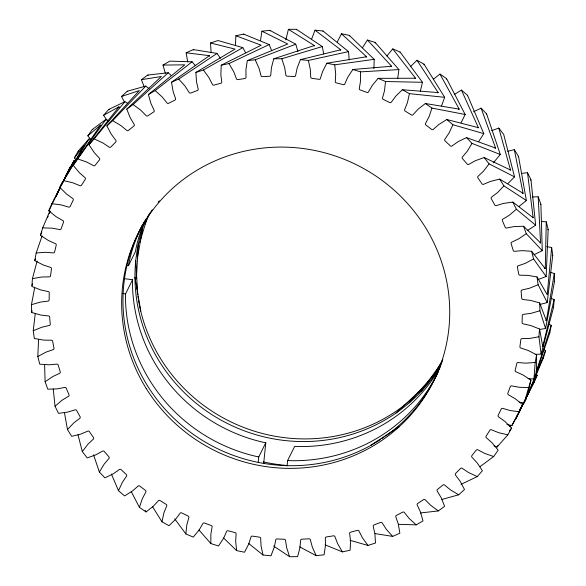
<?xml version="1.0" encoding="UTF-8"?>
<svg xmlns="http://www.w3.org/2000/svg" width="586" height="586" viewBox="0 0 586 586"><rect width="100%" height="100%" fill="white"/><g stroke="black" fill="none" stroke-linecap="round" stroke-linejoin="round"><path stroke-width="0.88" d="M535.934 371.231L536.395 371.59L536.6 354.801L528.125 350.457L521.005 348.099A1.297 1.253 26.4 0 1 519.914 346.641L520.822 339.682A1.297 1.253 26.4 0 1 522.236 338.598L529.685 338.437L538.944 336.774L539.53 328.988L530.66 325.523L523.342 323.897A1.297 1.253 26.4 0 1 522.111 322.556L522.265 315.524A1.297 1.253 26.4 0 1 523.554 314.301L530.923 313.371L539.926 310.77L539.677 302.933L530.513 300.391L523.086 299.519A1.297 1.253 26.4 0 1 521.716 298.303L521.115 291.279A1.297 1.253 26.4 0 1 522.265 289.924L529.473 288.246L538.124 284.73L537.04 276.944L527.678 275.339L520.222 275.23A1.297 1.253 26.4 0 1 518.735 274.16L517.394 267.209A1.297 1.253 26.4 0 1 518.383 265.744L525.356 263.334L533.56 258.939L531.656 251.284L522.199 250.647L514.794 251.299A1.297 1.253 26.4 0 1 513.204 250.383L511.131 243.593A1.297 1.253 26.4 0 1 511.959 242.025L518.61 238.905L526.272 233.682L523.569 226.24L514.127 226.577L506.846 227.991A1.297 1.253 26.4 0 1 505.176 227.236L502.392 220.673A1.297 1.253 26.4 0 1 503.044 219.025L509.315 215.238L516.354 209.239L512.875 202.097L503.55 203.393L496.481 205.547A1.297 1.253 26.4 0 1 494.745 204.968L491.288 198.705A1.297 1.253 26.4 0 1 491.757 196.999L497.565 192.574L503.909 185.872L499.697 179.104L490.585 181.36L483.809 184.224A1.297 1.253 26.4 0 1 482.022 183.828L477.927 177.939A1.297 1.253 26.4 0 1 478.213 176.181L483.501 171.178L489.076 163.846L484.175 157.524L475.378 160.703L468.968 164.263A1.297 1.253 26.4 0 1 467.152 164.043L462.457 158.586A1.297 1.253 26.4 0 1 462.552 156.814L467.262 151.276L472.008 143.387L466.471 137.585L458.091 141.658L452.114 145.863A1.297 1.253 26.4 0 1 450.29 145.833L445.052 140.874A1.297 1.253 26.4 0 1 444.957 139.094L449.037 133.088L452.905 124.737L446.796 119.515L438.914 124.437L433.435 129.242A1.297 1.253 26.4 0 1 431.626 129.396L425.905 124.986A1.297 1.253 26.4 0 1 425.619 123.221L429.025 116.812L431.963 108.088L425.348 103.51L418.067 109.223L413.145 114.578A1.297 1.253 26.4 0 1 411.365 114.915L405.219 111.106A1.297 1.253 26.4 0 1 404.75 109.37L407.438 102.631L409.424 93.628L402.37 89.739L395.762 96.177L391.448 102.023A1.297 1.253 26.4 0 1 389.727 102.55L383.222 99.371A1.297 1.253 26.4 0 1 382.57 97.694L384.519 90.698L385.522 81.513L378.117 78.348L372.249 85.461L368.601 91.731A1.297 1.253 26.4 0 1 366.946 92.427L360.156 89.929A1.297 1.253 26.4 0 1 359.335 88.318L360.522 81.139L360.536 71.873L352.853 69.485L347.791 77.169L344.846 83.798A1.297 1.253 26.4 0 1 343.279 84.662L336.276 82.868A1.297 1.253 26.4 0 1 335.287 81.344L335.697 74.063L334.723 64.826L326.849 63.222L322.652 71.411L320.439 78.319A1.297 1.253 26.4 0 1 318.974 79.344L311.84 78.268A1.297 1.253 26.4 0 1 310.697 76.847L310.331 69.544L308.375 60.431L300.398 59.64L297.109 68.232L295.652 75.36A1.297 1.253 26.4 0 1 294.311 76.524L287.125 76.18A1.297 1.253 26.4 0 1 285.836 74.891L284.686 67.639L281.778 58.747L273.787 58.776L271.443 67.683L270.754 74.942A1.297 1.253 26.4 0 1 269.545 76.246L262.389 76.634A1.297 1.253 26.4 0 1 260.975 75.477L259.063 68.364L255.225 59.794L247.299 60.644L245.93 69.771L246.017 77.074A1.297 1.253 26.4 0 1 244.963 78.495L237.901 79.623A1.297 1.253 26.4 0 1 236.378 78.612L233.726 71.712L229.009 63.559L221.237 65.214L220.849 74.459L221.72 81.732A1.297 1.253 26.4 0 1 220.827 83.263L213.949 85.109A1.297 1.253 26.4 0 1 212.322 84.252L208.953 77.645L203.408 69.998L195.878 72.444L196.486 81.703L198.127 88.867A1.297 1.253 26.4 0 1 197.401 90.486L190.772 93.028A1.297 1.253 26.4 0 1 189.073 92.346L185.03 86.098L178.708 79.037L171.508 82.245L173.097 91.423L175.485 98.404A1.297 1.253 26.4 0 1 174.943 100.089L168.643 103.304A1.297 1.253 26.4 0 1 166.885 102.792L162.205 96.983L155.187 90.581L148.383 94.522L150.939 103.51L154.059 110.227A1.297 1.253 26.4 0 1 153.7 111.963L147.797 115.823A1.297 1.253 26.4 0 1 145.995 115.493L140.735 110.175L133.088 104.513L126.766 109.135L130.26 117.837L134.069 124.217A1.297 1.253 26.4 0 1 133.901 125.99L128.459 130.436A1.297 1.253 26.4 0 1 126.635 130.297L120.855 125.529L112.666 120.665L106.894 125.924L111.281 134.245L115.742 140.222A1.297 1.253 26.4 0 1 115.764 142.002L110.842 146.998A1.297 1.253 26.4 0 1 109.018 147.042L102.777 142.881L94.141 138.867L88.977 144.705L94.214 152.558L99.276 158.059A1.297 1.253 26.4 0 1 99.488 159.832L95.137 165.318A1.297 1.253 26.4 0 1 93.342 165.552L86.706 162.036L77.711 158.916L73.213 165.274L79.249 172.562L84.853 177.536A1.297 1.253 26.4 0 1 85.256 179.287L81.527 185.198A1.297 1.253 26.4 0 1 79.769 185.616L72.811 182.788L63.559 180.598L59.779 187.395L66.548 194.054L72.635 198.434A1.297 1.253 26.4 0 1 73.213 200.141L70.152 206.426A1.297 1.253 26.4 0 1 68.452 207.019L61.252 204.91L51.846 203.679L48.821 210.843L56.241 216.791L62.746 220.534A1.297 1.253 26.4 0 1 63.5 222.175L61.134 228.76A1.297 1.253 26.4 0 1 59.516 229.522L52.147 228.159L42.69 227.888L40.456 235.352L48.448 240.524L55.304 243.593A1.297 1.253 26.4 0 1 56.227 245.153L54.586 251.958A1.297 1.253 26.4 0 1 53.055 252.888L45.605 252.28L36.193 252.984L34.779 260.653L43.254 264.989L50.381 267.348A1.297 1.253 26.4 0 1 51.465 268.813L50.564 275.764A1.297 1.253 26.4 0 1 49.143 276.848L41.694 277.01L32.435 278.672L31.849 286.466L40.72 289.924L48.037 291.55A1.297 1.253 26.4 0 1 49.268 292.897L49.114 299.929A1.297 1.253 26.4 0 1 47.825 301.153L40.456 302.076L31.454 304.683L31.703 312.514L40.866 315.056L48.301 315.927A1.297 1.253 26.4 0 1 49.663 317.143L50.264 324.175A1.297 1.253 26.4 0 1 49.114 325.523L41.906 327.2L33.255 330.724L34.34 338.51L43.701 340.107L51.158 340.217A1.297 1.253 26.4 0 1 52.645 341.286L53.985 348.238A1.297 1.253 26.4 0 1 52.996 349.703L46.023 352.113L37.826 356.515L39.731 364.17L49.18 364.8L56.593 364.148A1.297 1.253 26.4 0 1 58.175 365.063L60.255 371.861A1.297 1.253 26.4 0 1 59.428 373.421L52.769 376.542L45.107 381.764L47.81 389.207L57.252 388.87L64.533 387.463A1.297 1.253 26.4 0 1 66.203 388.218L68.987 394.774A1.297 1.253 26.4 0 1 68.335 396.422L62.065 400.216L55.025 406.208L58.505 413.357L67.829 412.053L74.898 409.9A1.297 1.253 26.4 0 1 76.634 410.478L80.099 416.741A1.297 1.253 26.4 0 1 79.623 418.448L73.814 422.872L67.471 429.575L71.682 436.343L80.795 434.094L87.57 431.223A1.297 1.253 26.4 0 1 89.358 431.626L93.46 437.515A1.297 1.253 26.4 0 1 93.174 439.266L87.878 444.269L82.311 451.608L87.211 457.93L96.001 454.743L102.418 451.191A1.297 1.253 26.4 0 1 104.227 451.403L108.923 456.86A1.297 1.253 26.4 0 1 108.828 458.64L104.118 464.171L99.371 472.06L104.909 477.861L113.288 473.788L119.266 469.584A1.297 1.253 26.4 0 1 121.09 469.613L126.327 474.572A1.297 1.253 26.4 0 1 126.422 476.359L122.342 482.359L118.482 490.709L124.591 495.932L132.465 491.009L137.944 486.204A1.297 1.253 26.4 0 1 139.754 486.05L145.475 490.46A1.297 1.253 26.4 0 1 145.76 492.233L142.354 498.635L139.417 507.359L146.031 511.944L153.32 506.231L158.242 500.876A1.297 1.253 26.4 0 1 160.015 500.532L166.16 504.348A1.297 1.253 26.4 0 1 166.636 506.084L163.941 512.816L161.963 521.818L169.01 525.715L175.624 519.269L179.931 513.424A1.297 1.253 26.4 0 1 181.66 512.904L188.157 516.076A1.297 1.253 26.4 0 1 188.809 517.76L186.861 524.756L185.857 533.934L193.263 537.098L199.13 529.993L202.778 523.723A1.297 1.253 26.4 0 1 204.433 523.027L211.224 525.525A1.297 1.253 26.4 0 1 212.051 527.136L210.865 534.315L210.85 543.574L218.527 545.969L223.588 538.278L226.54 531.649A1.297 1.253 26.4 0 1 228.108 530.784L235.103 532.586A1.297 1.253 26.4 0 1 236.092 534.11L235.682 541.391L236.656 550.628L244.53 552.224L248.728 544.042L250.947 537.128A1.297 1.253 26.4 0 1 252.405 536.102L259.539 537.179A1.297 1.253 26.4 0 1 260.682 538.6L261.056 545.903L263.004 555.015L270.981 555.806L274.27 547.214L275.735 540.094A1.297 1.253 26.4 0 1 277.075 538.922L284.261 539.267A1.297 1.253 26.4 0 1 285.543 540.563L286.693 547.807L289.601 556.7L297.6 556.671L299.944 547.764L300.625 540.512A1.297 1.253 26.4 0 1 301.834 539.208L308.998 538.812A1.297 1.253 26.4 0 1 310.412 539.97L312.323 547.082L316.154 555.653L324.08 554.81L325.457 545.683L325.362 538.38A1.297 1.253 26.4 0 1 326.417 536.952L333.478 535.824A1.297 1.253 26.4 0 1 335.002 536.842L337.661 543.735L342.378 551.895L350.142 550.239L350.531 540.995L349.659 533.714A1.297 1.253 26.4 0 1 350.553 532.191L357.431 530.345A1.297 1.253 26.4 0 1 359.057 531.194L362.426 537.802L367.971 545.456L375.501 543.01L374.901 533.751L373.253 526.58A1.297 1.253 26.4 0 1 373.978 524.968L380.607 522.419A1.297 1.253 26.4 0 1 382.306 523.108L386.35 529.348L392.671 536.41L399.872 533.201L398.29 524.03L395.894 517.05A1.297 1.253 26.4 0 1 396.436 515.365L402.736 512.142A1.297 1.253 26.4 0 1 404.494 512.655L409.175 518.471L416.199 524.866L422.997 520.925L420.44 511.937L417.32 505.22A1.297 1.253 26.4 0 1 417.686 503.484L423.59 499.631A1.297 1.253 26.4 0 1 425.385 499.961L430.644 505.279L438.291 510.941L444.613 506.311L441.119 497.609L437.31 491.229A1.297 1.253 26.4 0 1 437.486 489.457L442.928 485.01A1.297 1.253 26.4 0 1 444.745 485.157L450.531 489.918L458.713 494.789L464.493 489.522L460.098 481.201L455.637 475.231A1.297 1.253 26.4 0 1 455.622 473.444L460.545 468.448A1.297 1.253 26.4 0 1 462.361 468.404L468.602 472.572L477.246 476.586L482.41 470.741L477.165 462.896L472.104 457.395A1.297 1.253 26.4 0 1 471.891 455.615L476.242 450.129A1.297 1.253 26.4 0 1 478.037 449.902L484.681 453.41L493.668 456.531L498.173 450.18L492.13 442.884L486.527 437.918A1.297 1.253 26.4 0 1 486.131 436.167L489.852 430.249A1.297 1.253 26.4 0 1 491.61 429.838L498.569 432.658L507.82 434.849L511.607 428.051L504.839 421.393L498.745 417.012A1.297 1.253 26.4 0 1 498.166 415.306L501.228 409.028A1.297 1.253 26.4 0 1 502.927 408.435L510.128 410.537L519.54 411.775L522.566 404.604L515.145 398.663L508.633 394.913A1.297 1.253 26.4 0 1 507.879 393.272L510.245 386.694A1.297 1.253 26.4 0 1 511.864 385.925L519.233 387.287L528.689 387.558L530.923 380.102L522.932 374.93L516.083 371.854A1.297 1.253 26.4 0 1 515.153 370.301L516.801 363.496A1.297 1.253 26.4 0 1 518.324 362.566L525.774 363.166L535.186 362.47L536.6 354.801M209.436 56.227L209.444 55.663L186.128 52.799L187.71 61.969M544.709 268.549L545.273 268.696L546.269 221.83L541.259 221.479M373.919 68.577L374.176 59.325L349.344 35.372L341.47 33.776L337.272 41.958M235.469 45.005L235.858 35.761L243.622 34.105L269.15 44.551L271.75 50.77M37.826 356.515L38.566 339.331M538.219 279.485L546.145 276.504L548.174 229.485L546.269 221.83M132.59 279.712L125.572 293.85L125.448 296.428A165.142 159.517 26.4 0 0 256.177 456.399L258.785 456.86L265.802 442.73L263.195 442.269A165.142 159.517 26.4 0 1 132.465 282.291L132.59 279.712L124.518 278.702M400.113 52.63L400.143 52.066L392.737 48.902L386.87 56.007M138.369 243.974L136.348 278.841A165.142 159.517 26.4 0 1 136.311 269.985M528.052 378.673L533.963 378.981L535.186 362.47M535.238 354.384L541.127 354.083L553.565 307.328L554.151 299.534L551.118 298.325M362.412 47.722L367.473 40.031L375.15 42.426L398.92 69.588L397.674 78.736M546.694 246.625L551.66 247.49L547.214 294.729L537.04 276.944M258.228 462.31L258.785 456.86M263.663 463.607L265.802 442.73M287.103 465.921L287.667 460.471L294.685 446.342L297.314 446.532A165.142 159.517 26.4 0 0 439.866 367.869M33.255 330.724L35.263 313.444M539.882 304.493L547.251 302.559L552.745 255.276L551.66 247.49M285.836 39.958L288.4 29.329L296.399 29.3L322.307 46.55L323.699 53.985M260.543 40.317L261.92 31.19L269.846 30.347L295.747 44.192L297.922 51.465M126.671 265.436L128.466 265.656L128.869 263.114A165.142 159.517 26.4 0 1 142.757 224.299M423.949 64.738L424.037 64.182L416.99 60.285L410.376 66.731M31.703 312.514L32.003 310.726M545.844 320.491L546.372 320.747L554.297 273.486L550.298 272.358M137.344 258.441L142.728 227.837M533.963 378.981L549.807 333.016L551.221 325.347L549.126 324.248M400.143 52.066L422.506 82.304L420.279 91.248M31.454 304.683L34.669 287.763M539.765 329.42L545.573 328.519L554.546 281.317L554.297 273.486M58.036 192.772L58.629 190.15L59.054 190.545M526.946 395.455L527.371 395.85L530.923 380.102M32.062 285.58L32.494 283.807M542.255 346.15L542.753 346.458L554.151 299.534M32.435 278.672L37.13 261.026M446.429 79.183L446.583 78.641L439.969 74.056L433.362 79.235M61.091 185.63L61.845 183.066L62.424 183.125M519.174 402.164L524.155 402.934L528.689 387.558M139.651 242.809L147.24 217.509M524.155 402.934L543.31 358.112L545.544 350.648L543.574 349.344M424.037 64.182L444.664 97.327L441.492 105.971M34.779 260.653L35.328 258.939M536.395 371.59L551.221 325.347M36.193 252.984L42.067 235.96M311.73 38.786L315.019 30.194L322.996 30.985L348.545 51.612L349.212 59.999M467.313 95.811L467.518 95.291L461.409 90.068L454.275 94.522M40.456 235.352L41.804 232.005M47.525 217.772L48.199 216.095M49.202 213.582L50.213 211.077M56.271 196.01L58.629 190.15M527.371 395.85L545.544 350.648M63.771 180.598L66.46 174.225L74.18 160.315L74.752 160.432M527.122 395.975L534.154 382.321L537.179 375.157L536.747 374.769M446.583 78.641L465.167 114.497L461.079 122.738M42.69 227.888L49.781 211.29M56.168 196.347L61.845 183.066M144.962 224.167L148.939 214.989M63.815 180.598L70.217 167.01L70.598 167.45M515.402 418.55L515.783 418.99L522.566 404.604M314.103 46.06L314.345 45.554L288.4 29.329M48.821 210.843L60.71 186.487M61.501 184.868L70.217 167.01M515.783 418.99L524.499 401.132M526.484 397.074L537.179 375.157M128.466 265.656L135.483 251.519L135.886 248.977A165.142 159.517 26.4 0 1 144.559 221.31M51.846 203.679L74.18 160.315M506.934 424.418L511.82 425.685L515.123 419.261M515.951 417.657L518.024 413.643M520.09 409.629L523.401 403.205M524.228 401.593L526.294 397.579M486.365 114.438L486.629 113.94L481.091 108.139L473.495 111.823M76.063 159.619L74.393 157.949L78.18 151.151L88.918 139.021L91.145 139.827M520.09 409.248L526.221 398.605L525.832 398.172M511.82 425.685L519.54 411.775M467.518 95.291L483.78 133.615L478.828 141.373M432.182 378.27L442.84 359.511M59.779 187.395L84.252 145.247L84.582 145.724M509.908 426.703L510.816 425.143M519.877 409.533L526.221 398.605M63.559 180.598L88.918 139.021M494.02 445.858L497.082 446.979L498.019 445.441M340.415 50.286L340.715 49.81L315.019 30.194M73.213 165.274L100.565 125.111L100.851 125.609M91.02 139.702L87.827 135.82L92.332 129.469L105.89 119.405L108.828 120.841M421.444 391.096L441.734 362.507M77.711 158.916L105.89 119.405M486.629 113.94L500.305 154.492L493.287 162.871M74.393 157.949L84.252 145.247M509.417 430.871L511.607 428.051M366.213 57.179L366.558 56.732L341.47 33.776M88.977 144.705L118.995 106.806L119.222 107.333M94.141 138.867L124.913 101.7L127.689 103.422M518.163 156.858L518.529 156.425L514.318 149.657L507.769 151.261M409.358 402.714L434.182 374.271M106.857 120.167L103.59 115.259L108.754 109.414L124.913 101.7M497.082 446.979L507.82 434.849M491.647 130.649L498.789 128.07L503.689 134.392L514.559 176.877L508.04 183.403M106.894 125.924L139.329 90.544L121.507 96.478L124.657 102.455M112.666 120.665L145.775 86.091L149.064 88.633M391.199 66.643L391.595 66.24L367.473 40.031M530.564 180.18L530.975 179.792L527.495 172.643L521.672 173.441M126.766 109.135L161.34 76.502L141.387 79.689L144.215 86.757M396.07 412.998L424.264 386.577M121.507 96.478L127.287 91.211L145.775 86.091M518.529 156.425L526.389 200.537L519.181 206.345M133.088 104.513L168.248 72.745L171.259 75.601M87.827 135.82L100.565 125.111M415.115 78.597L415.555 78.238L392.737 48.902M148.383 94.522L184.802 64.834L163.003 65.075L165.318 73.221M155.187 90.581L192.091 61.808L195.358 65.632M540.446 204.58L540.893 204.236L538.19 196.793L532.293 196.991M493.668 456.531L480.11 466.595L479.575 466.361M141.387 79.689L147.709 75.059L168.248 72.745M530.975 179.792L535.655 225.207L527.847 230.232M171.508 82.245L209.444 55.663M178.708 79.037L217.04 53.414L220.395 58.27M437.698 92.896L438.174 92.581L416.99 60.285M370.484 445.485L399.198 426.725M547.69 229.785L548.174 229.485M195.878 72.444L235.008 49.092L210.499 42.99L211.099 52.249M163.003 65.075L169.801 61.134L192.091 61.808M540.893 204.236L542.27 250.625L533.941 254.8M203.408 69.998L242.824 47.642L245.644 52.799M103.59 115.259L118.995 106.806M458.692 109.384L459.197 109.121L439.969 74.056M221.237 65.214L261.202 45.195L235.858 35.761M461.087 484.3L477.246 476.586M552.232 255.525L552.745 255.276M229.009 63.559L269.15 44.551M186.128 52.799L193.329 49.59L217.04 53.414M247.299 60.644L287.748 44.009L261.92 31.19M477.868 127.887L478.403 127.682L461.409 90.068M255.225 59.794L295.747 44.192M554.004 281.507L554.546 281.317M273.787 58.776L314.345 45.554M210.499 42.99L218.029 40.544L242.824 47.642M281.778 58.747L322.307 46.55M441.983 499.426L458.713 494.789M495.024 148.199L495.573 148.046L481.091 108.139M300.398 59.64L340.715 49.81M553.001 307.46L553.565 307.328M308.375 60.431L348.545 51.612M326.849 63.222L366.558 56.732M509.959 170.094L510.531 170.006L498.789 128.07M334.723 64.826L374.176 59.325M549.236 333.09L549.807 333.016M420.426 512.955L438.291 510.941M352.853 69.485L391.595 66.24M360.536 71.873L398.92 69.588M522.522 193.343L523.1 193.307L514.318 149.657M542.731 358.127L543.31 358.112M378.117 78.348L415.555 78.238M385.522 81.513L422.506 82.304M398.363 524.323L416.199 524.866M532.571 217.677L533.15 217.706L527.495 172.643M287.667 460.471L290.304 460.669A165.142 159.517 26.4 0 0 438.189 371.898M66.46 174.225L67.038 174.269M533.582 382.277L534.154 382.321M402.37 89.739L438.174 92.581M409.424 93.628L444.664 97.327M122.884 293.513L125.572 293.85M539.992 242.838L540.563 242.926L538.19 196.793M375.106 533.582L392.671 536.41M425.348 103.51L459.197 109.121M78.18 151.151L78.751 151.254M521.87 405.3L522.441 405.402M431.963 108.088L465.167 114.497M446.796 119.515L478.403 127.682M350.018 540.321L367.971 545.456M452.905 124.737L483.78 133.615M92.332 129.469L92.888 129.631M466.471 137.585L495.573 148.046M472.008 143.387L500.305 154.492M108.754 109.414L109.296 109.633M325.084 544.819L342.378 551.895M484.175 157.524L510.531 170.006M489.076 163.846L514.559 176.877M127.287 91.211L127.799 91.482M299.673 546.848L316.154 555.653M499.697 179.104L523.1 193.307M503.909 185.872L526.389 200.537M147.709 75.059L148.192 75.382M273.603 546.042L289.601 556.7M512.875 202.097L533.15 217.706M248.808 543.559L263.004 555.015M516.354 209.239L535.655 225.207M223.588 538.021L236.656 550.628M523.569 226.24L540.563 242.926M193.329 49.59L193.739 50M526.272 233.682L542.27 250.625M198.962 529.993L210.85 543.574M531.656 251.284L545.273 268.696M174.679 518.815L185.857 533.934M533.56 258.939L546.145 276.504M243.622 34.105L243.944 34.589M152.367 506.407L161.963 521.818M145.16 510.347L146.031 511.944M269.846 30.347L270.109 30.86M131.161 491.427L139.417 507.359M538.124 284.73L547.251 302.559M111.406 474.045L118.482 490.709M296.399 29.3L296.604 29.835M539.677 302.933L546.372 320.747M93.555 454.802L99.371 472.06M539.926 310.77L545.573 328.519M322.996 30.985L323.142 31.534M78.004 434.79L82.311 451.608M539.53 328.988L542.753 346.458M64.423 412.471L67.471 429.575M134.956 277.281L140.838 311.327M349.344 35.372L349.432 35.936M538.944 336.774L541.127 354.083M53.245 388.95L55.025 406.208M135.769 260.514L137.725 294.729M375.15 42.426L375.187 42.99M44.595 364.485L45.107 381.764M429.003 381.332A165.142 159.517 26.4 0 1 427.304 383.354M423.209 387.961A165.142 159.517 26.4 0 1 418.294 393.03M413.159 397.872A165.142 159.517 26.4 0 1 140.992 312.228M140.779 311.364A165.142 159.517 26.4 0 1 138.45 300.017M138.164 298.259A165.142 159.517 26.4 0 1 137.9 296.501M137.659 294.751A165.142 159.517 26.4 0 1 137.227 291.22M137.043 289.455A165.142 159.517 26.4 0 1 136.604 284.144M137.197 256.771A165.142 159.517 26.4 0 1 137.402 255.013M137.739 252.39A165.142 159.517 26.4 0 1 137.996 250.64M287.316 465.54A190.545 184.055 26.4 0 1 263.202 461.9M440.555 365.884A165.142 159.517 26.4 0 1 228.086 423.81A165.142 159.517 26.4 0 1 145.716 219.56M442.13 361.496A165.142 159.517 26.4 0 1 385.529 436.13M384.079 437.141A165.142 159.517 26.4 0 1 381.882 438.636M380.402 439.61A165.142 159.517 26.4 0 1 370.506 445.55M369.729 445.983A165.142 159.517 26.4 0 1 171.903 416.382A165.142 159.517 26.4 0 1 144.09 222.38M144.537 221.618A165.142 159.517 26.4 0 1 146.361 218.615M147.306 217.128A165.142 159.517 26.4 0 1 152.257 209.854M158.169 202.192A165.142 159.517 26.4 0 1 159.297 200.837M146.244 388.533A165.142 159.517 26.4 0 0 430.241 387.558A165.142 159.517 26.4 0 0 280.584 147.086A165.142 159.517 26.4 0 0 146.244 388.533"/></g></svg>
